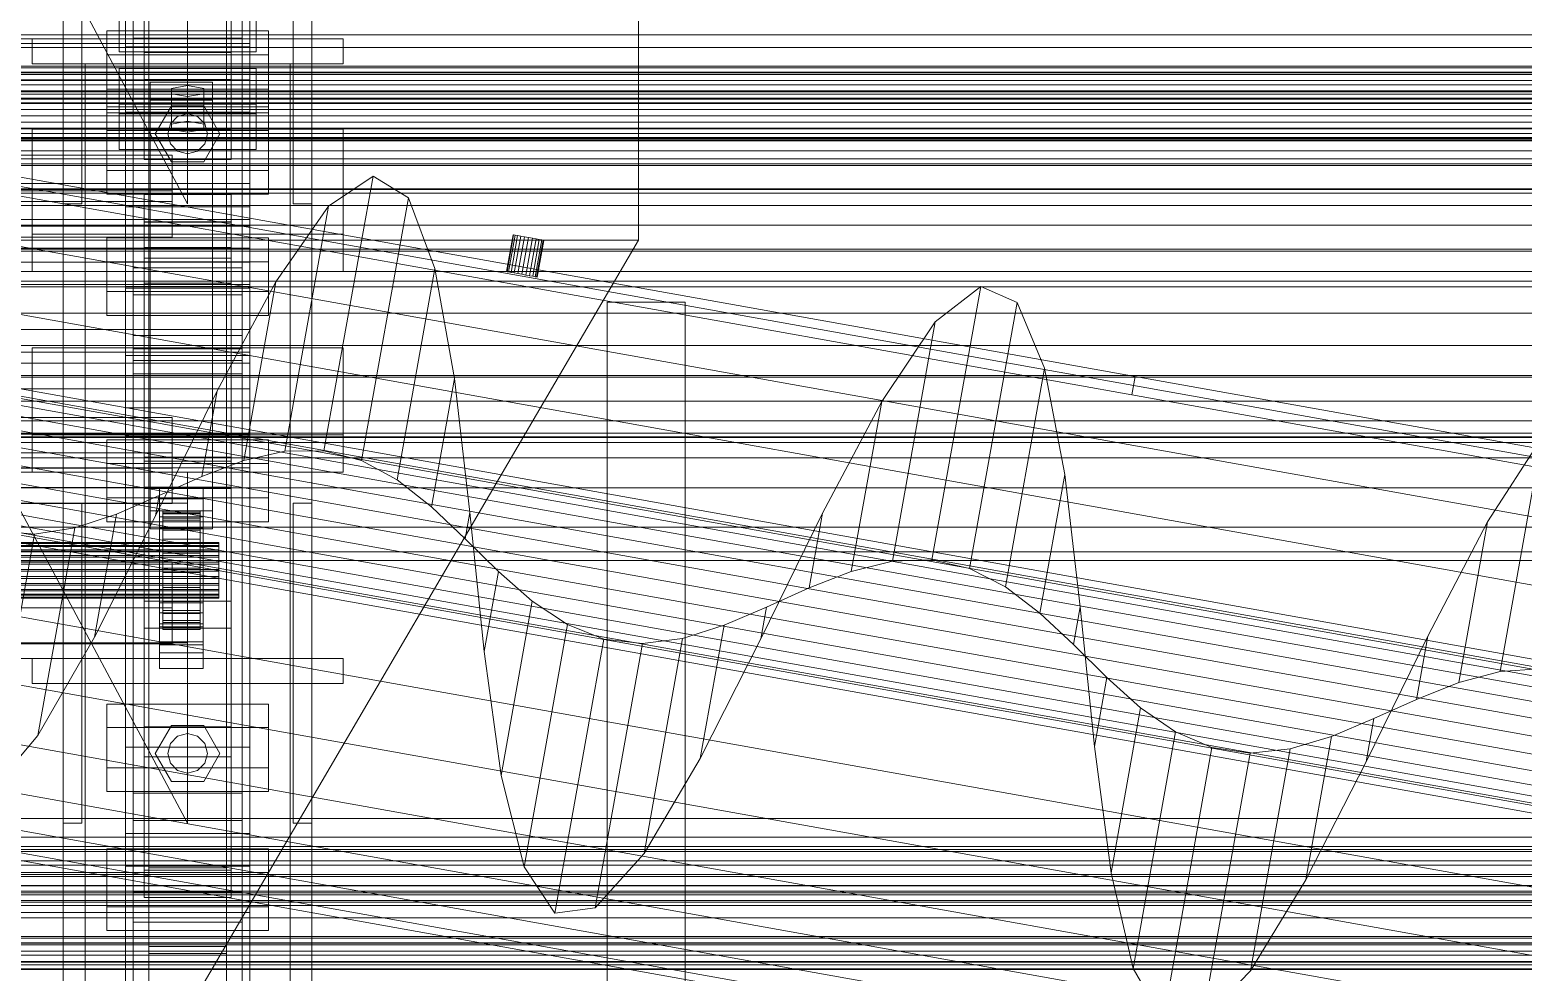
# Model space of a CAD drawing. Header units: millimetres. Extents: x -2500 to 58855, y -53268 to 6837.
# Drawn here: x 379.3 to 859.6, y -33445.5 to -33142.4 of the extents above; entities that cross this region are included whole.
import ezdxf

# ---------------------------------------------------------------- set-up
doc = ezdxf.new("R2010")
doc.units = ezdxf.units.MM
for name, color, linetype, lineweight in [('frontal_C01', 7, 'Continuous', 0), ('frontal_C02', 7, 'Continuous', 0), ('frontal_C03', 7, 'Continuous', 0), ('frontal_dos-mix', 7, 'Continuous', 0), ('frontal_mezcladora', 7, 'Continuous', 0), ('frontal_secador', 7, 'Continuous', 0)]:
    doc.layers.add(name, color=color, linetype=linetype, lineweight=lineweight)

msp = doc.modelspace()

# ---------------------------------------------------------------- linework, layer by layer
at = {"layer": 'frontal_C01'}
for p, q in [((417.5, -33411.882), (417.5, -32752.939)), ((442.5, -32752.939), (442.5, -33411.882)), ((417.5, -33437.251), (417.5, -32778.308)), ((442.5, -33437.251), (442.5, -32778.308)), ((410, -33168.78), (410, -32784.57)), ((450, -33168.78), (450, -32784.57)), ((410, -33400.882), (410, -33016.673)), ((450, -33016.673), (450, -33400.882)), ((410, -33448.25), (410, -33064.041)), ((450, -33448.25), (450, -33064.041)), ((416, -33174.468), (416, -33088.726)), ((444, -33088.726), (444, -33174.468)), ((416, -33098.332), (416, -33184.074)), ((444, -33184.074), (444, -33098.332)), ((410, -33130.885), (410, -33168.78)), ((410, -33515.094), (410, -33130.885)), ((450, -33168.78), (450, -33130.885)), ((450, -33130.885), (450, -33515.094)), ((412.5, -33154.635), (412.5, -33145.03)), ((412.5, -33145.03), (447.5, -33145.03)), ((412.5, -33419.764), (412.5, -33145.03)), ((447.5, -33145.03), (447.5, -33154.635)), ((447.5, -33145.03), (447.5, -33419.764)), ((447.5, -33154.635), (412.5, -33154.635)), ((412.5, -33429.369), (412.5, -33154.635)), ((447.5, -33429.369), (447.5, -33154.635)), ((404, -33187.622), (404, -33167.131)), ((404, -33167.131), (456, -33167.131)), ((404, -33174.71), (404, -33167.131)), ((456, -33167.131), (456, -33187.622)), ((456, -33167.131), (456, -33174.71)), ((410, -33168.78), (450, -33168.78)), ((410, -33552.989), (410, -33168.78)), ((450, -33552.989), (450, -33168.78)), ((380, -33208.062), (380, -33174.265)), ((380, -33174.265), (480, -33174.265)), ((380, -33220.062), (380, -33174.265)), ((456, -33174.71), (404, -33174.71)), ((404, -33174.71), (404, -33195.201)), ((444, -33174.468), (416, -33174.468)), ((416, -33174.468), (416, -33184.074)), ((444, -33184.074), (444, -33174.468)), ((456, -33195.201), (456, -33174.71)), ((480, -33174.265), (480, -33208.062)), ((480, -33174.265), (480, -33220.062)), ((416, -33184.074), (444, -33184.074)), ((456, -33187.622), (404, -33187.622)), ((404, -33187.622), (404, -33195.201)), ((456, -33195.201), (456, -33187.622)), ((404, -33195.201), (456, -33195.201)), ((480, -33208.062), (380, -33208.062)), ((380, -33208.062), (380, -33220.062)), ((480, -33220.062), (480, -33208.062)), ((980, -33220.062), (-980, -33220.062)), ((380, -33220.062), (480, -33220.062)), ((980, -33225.062), (-980, -33225.062)), ((-425, -33267.058), (425, -33267.058)), ((425, -33267.058), (425, -33283.323)), ((425, -33267.058), (425, -33278.426)), ((980, -33275.062), (-980, -33275.062)), ((425, -33278.426), (-425, -33278.426)), ((425, -33294.691), (425, -33278.426)), ((980, -33280.062), (-980, -33280.062)), ((425, -33283.323), (-425, -33283.323)), ((416, -33289.466), (416, -33279.861)), ((416, -33279.861), (444, -33279.861)), ((416, -33366.573), (416, -33279.861)), ((425, -33294.691), (425, -33283.323)), ((444, -33279.861), (444, -33289.466)), ((444, -33279.861), (444, -33366.573)), ((444, -33289.466), (416, -33289.466)), ((416, -33289.466), (416, -33376.178)), ((444, -33376.178), (444, -33289.466)), ((-425, -33294.691), (425, -33294.691)), ((404, -33379.726), (404, -33359.235)), ((404, -33359.235), (456, -33359.235)), ((404, -33366.814), (404, -33359.235)), ((456, -33359.235), (456, -33379.726)), ((456, -33359.235), (456, -33366.814)), ((456, -33366.814), (404, -33366.814)), ((404, -33366.814), (404, -33387.305)), ((444, -33366.573), (416, -33366.573)), ((416, -33366.573), (416, -33376.178)), ((444, -33376.178), (444, -33366.573)), ((456, -33387.305), (456, -33366.814)), ((416, -33376.178), (444, -33376.178)), ((456, -33379.726), (404, -33379.726)), ((404, -33379.726), (404, -33387.305)), ((456, -33387.305), (456, -33379.726)), ((404, -33387.305), (456, -33387.305)), ((450, -33400.882), (410, -33400.882)), ((410, -33400.882), (410, -33448.25)), ((410, -33785.092), (410, -33400.882)), ((450, -33448.25), (450, -33400.882)), ((450, -33400.882), (450, -33785.092)), ((442.5, -33409.625), (417.5, -33409.625)), ((417.5, -33409.625), (417.5, -33439.507)), ((417.5, -33519.101), (417.5, -33409.625)), ((417.5, -33437.251), (417.5, -33411.882)), ((417.5, -33411.882), (442.5, -33411.882)), ((442.5, -33439.507), (442.5, -33409.625)), ((442.5, -33409.625), (442.5, -33519.101)), ((442.5, -33411.882), (442.5, -33437.251)), ((-450, -33413.426), (450, -33413.426)), ((450, -33413.426), (450, -33426.233)), ((450, -33413.426), (450, -33446.584)), ((447.5, -33419.764), (412.5, -33419.764)), ((412.5, -33419.764), (412.5, -33429.369)), ((447.5, -33429.369), (447.5, -33419.764)), ((450, -33426.233), (-450, -33426.233)), ((450, -33459.391), (450, -33426.233)), ((412.5, -33429.369), (447.5, -33429.369)), ((442.5, -33437.251), (417.5, -33437.251)), ((417.5, -33439.507), (442.5, -33439.507)), ((417.5, -33548.983), (417.5, -33439.507)), ((442.5, -33548.983), (442.5, -33439.507))]:
    msp.add_line(p, q, dxfattribs=at)
at = {"layer": 'frontal_C02'}
for p, q in [((410, -33147.778), (410, -32991.416)), ((450, -33147.778), (450, -32991.416)), ((410, -33373.127), (410, -33022.409)), ((450, -33022.409), (450, -33373.127)), ((417.5, -33560.475), (417.5, -33028.053)), ((442.5, -33028.053), (442.5, -33560.475)), ((412.5, -33218.856), (412.5, -33037.152)), ((447.5, -33037.152), (447.5, -33218.856)), ((412.5, -33227.624), (412.5, -33045.92)), ((447.5, -33227.624), (447.5, -33045.92)), ((417.5, -33587.441), (417.5, -33055.019)), ((442.5, -33587.441), (442.5, -33055.019)), ((410, -33411.381), (410, -33060.662)), ((450, -33411.381), (450, -33060.662)), ((416, -33149.598), (416, -33064.512)), ((444, -33064.512), (444, -33149.598)), ((416, -33073.28), (416, -33158.366)), ((444, -33158.366), (444, -33073.28)), ((410, -33099.961), (410, -33147.778)), ((410, -33199.331), (410, -33099.961)), ((450, -33147.778), (450, -33099.961)), ((450, -33099.961), (450, -33199.331)), ((450, -33113.242), (450, -33146.714)), ((408, -33120.715), (408, -33149.406)), ((452, -33149.406), (452, -33120.715)), ((408, -33128.947), (408, -33149.406)), ((450, -33158.405), (450, -33124.933)), ((452, -33149.406), (452, -33128.947)), ((404, -33161.422), (404, -33142.717)), ((404, -33142.717), (456, -33142.717)), ((404, -33150.367), (404, -33142.717)), ((456, -33142.717), (456, -33161.422)), ((456, -33142.717), (456, -33150.367)), ((450, -33146.714), (-450, -33146.714)), ((410, -33147.778), (450, -33147.778)), ((410, -33247.148), (410, -33147.778)), ((450, -33158.405), (450, -33146.714)), ((450, -33247.148), (450, -33147.778)), ((456, -33150.367), (404, -33150.367)), ((404, -33150.367), (404, -33169.072)), ((408, -33149.406), (452, -33149.406)), ((444, -33149.598), (416, -33149.598)), ((416, -33149.598), (416, -33158.366)), ((444, -33158.366), (444, -33149.598)), ((456, -33169.072), (456, -33150.367)), ((-450, -33158.405), (450, -33158.405)), ((408, -33169.359), (408, -33154.746)), ((408, -33154.746), (452, -33154.746)), ((408, -33166.222), (408, -33154.746)), ((416, -33158.366), (444, -33158.366)), ((452, -33154.746), (452, -33169.359)), ((452, -33154.746), (452, -33166.222)), ((456, -33161.422), (404, -33161.422)), ((404, -33161.422), (404, -33169.072)), ((418, -33164.975), (418, -33159.13)), ((418, -33159.13), (438, -33159.13)), ((418, -33297.034), (418, -33159.13)), ((430, -33160.299), (424.804, -33161.176)), ((424.804, -33161.176), (424.804, -33162.929)), ((424.804, -33172.652), (424.804, -33161.176)), ((424.804, -33162.929), (430, -33163.806)), ((424.804, -33174.405), (424.804, -33162.929)), ((435.196, -33161.176), (430, -33160.299)), ((430, -33171.775), (430, -33160.299)), ((430, -33163.806), (435.196, -33162.929)), ((435.196, -33162.929), (435.196, -33161.176)), ((435.196, -33172.652), (435.196, -33161.176)), ((435.196, -33174.405), (435.196, -33162.929)), ((438, -33159.13), (438, -33164.975)), ((438, -33159.13), (438, -33297.034)), ((456, -33169.072), (456, -33161.422)), ((452, -33166.222), (408, -33166.222)), ((408, -33166.222), (408, -33180.835)), ((438, -33164.975), (418, -33164.975)), ((418, -33164.975), (418, -33302.879)), ((430, -33163.806), (430, -33175.282)), ((438, -33302.879), (438, -33164.975)), ((452, -33180.835), (452, -33166.222)), ((404, -33169.072), (456, -33169.072)), ((452, -33169.359), (408, -33169.359)), ((408, -33169.359), (408, -33180.835)), ((424.804, -33172.652), (430, -33171.775)), ((424.804, -33174.405), (424.804, -33172.652)), ((430, -33171.775), (435.196, -33172.652)), ((435.196, -33172.652), (435.196, -33174.405)), ((452, -33180.835), (452, -33169.359)), ((430, -33175.282), (424.804, -33174.405)), ((435.196, -33174.405), (430, -33175.282)), ((408, -33180.835), (452, -33180.835)), ((-425, -33182.694), (425, -33182.694)), ((425, -33182.694), (425, -33197.541)), ((425, -33182.694), (425, -33194.17)), ((425, -33194.17), (-425, -33194.17)), ((416, -33204.065), (416, -33195.297)), ((416, -33195.297), (444, -33195.297)), ((416, -33281.117), (416, -33195.297)), ((425, -33209.017), (425, -33194.17)), ((444, -33195.297), (444, -33204.065)), ((444, -33195.297), (444, -33281.117)), ((425, -33197.541), (-425, -33197.541)), ((450, -33199.331), (410, -33199.331)), ((410, -33199.331), (410, -33247.148)), ((410, -33550.05), (410, -33199.331)), ((425, -33209.017), (425, -33197.541)), ((450, -33247.148), (450, -33199.331)), ((450, -33199.331), (450, -33550.05)), ((444, -33204.065), (416, -33204.065)), ((416, -33204.065), (416, -33289.885)), ((444, -33289.885), (444, -33204.065)), ((-425, -33209.017), (425, -33209.017)), ((-450, -33212.613), (450, -33212.613)), ((450, -33212.613), (450, -33224.303)), ((450, -33212.613), (450, -33246.084)), ((447.5, -33218.856), (412.5, -33218.856)), ((412.5, -33218.856), (412.5, -33227.624)), ((447.5, -33227.624), (447.5, -33218.856)), ((450, -33224.303), (-450, -33224.303)), ((450, -33257.775), (450, -33224.303)), ((412.5, -33227.624), (447.5, -33227.624)), ((450, -33246.084), (-450, -33246.084)), ((410, -33247.148), (450, -33247.148)), ((410, -33597.867), (410, -33247.148)), ((450, -33257.775), (450, -33246.084)), ((450, -33597.867), (450, -33247.148)), ((-450, -33257.775), (450, -33257.775)), ((404, -33292.941), (404, -33274.236)), ((404, -33274.236), (456, -33274.236)), ((404, -33281.887), (404, -33274.236)), ((456, -33274.236), (456, -33292.941)), ((456, -33274.236), (456, -33281.887)), ((456, -33281.887), (404, -33281.887)), ((404, -33281.887), (404, -33300.592)), ((444, -33281.117), (416, -33281.117)), ((416, -33281.117), (416, -33289.885)), ((444, -33289.885), (444, -33281.117)), ((456, -33300.592), (456, -33281.887)), ((456, -33292.941), (404, -33292.941)), ((404, -33292.941), (404, -33300.592)), ((416, -33289.885), (444, -33289.885)), ((421, -33293.209), (421, -33289.701)), ((421, -33289.701), (435, -33289.701)), ((421, -33329.868), (421, -33289.701)), ((435, -33289.701), (435, -33293.209)), ((435, -33289.701), (435, -33329.868)), ((456, -33300.592), (456, -33292.941)), ((438, -33297.034), (418, -33297.034)), ((418, -33297.034), (418, -33302.879)), ((435, -33293.209), (421, -33293.209)), ((421, -33293.209), (421, -33333.375)), ((422, -33307.22), (422, -33297.226)), ((422, -33297.226), (422, -33297.702)), ((422, -33297.226), (434, -33297.226)), ((422, -33298.044), (422, -33297.226)), ((422, -33307.445), (422, -33297.702)), ((422, -33297.702), (422, -33299.439)), ((422, -33297.702), (434, -33297.702)), ((434, -33297.702), (434, -33297.226)), ((434, -33297.226), (434, -33307.22)), ((434, -33297.226), (434, -33298.044)), ((434, -33299.439), (434, -33297.702)), ((434, -33297.702), (434, -33307.445)), ((435, -33333.375), (435, -33293.209)), ((438, -33302.879), (438, -33297.034)), ((404, -33300.592), (456, -33300.592)), ((421, -33302.561), (421, -33299.054)), ((421, -33299.054), (435, -33299.054)), ((421, -33339.22), (421, -33299.054)), ((435, -33302.561), (421, -33302.561)), ((421, -33302.561), (421, -33342.727)), ((422, -33307.607), (422, -33298.044)), ((422, -33298.044), (434, -33298.044)), ((422, -33300.1), (422, -33298.044)), ((422, -33308.268), (422, -33299.439)), ((422, -33299.439), (422, -33302.32)), ((422, -33299.439), (434, -33299.439)), ((422, -33308.581), (422, -33300.1)), ((422, -33300.1), (434, -33300.1)), ((422, -33303.255), (422, -33300.1)), ((422, -33309.633), (422, -33302.32)), ((422, -33302.32), (422, -33306.148)), ((422, -33302.32), (434, -33302.32)), ((434, -33298.044), (434, -33307.607)), ((434, -33298.044), (434, -33300.1)), ((434, -33302.32), (434, -33299.439)), ((434, -33299.439), (434, -33308.268)), ((434, -33300.1), (434, -33308.581)), ((434, -33300.1), (434, -33303.255)), ((434, -33306.148), (434, -33302.32)), ((434, -33302.32), (434, -33309.633)), ((435, -33299.054), (435, -33302.561)), ((435, -33299.054), (435, -33339.22)), ((435, -33342.727), (435, -33302.561)), ((-440, -33307.22), (440, -33307.22)), ((418, -33302.879), (438, -33302.879)), ((422, -33310.076), (422, -33303.255)), ((422, -33303.255), (434, -33303.255)), ((422, -33307.293), (422, -33303.255)), ((422, -33311.446), (422, -33306.148)), ((422, -33306.148), (422, -33310.661)), ((422, -33306.148), (434, -33306.148)), ((422, -33307.445), (422, -33307.22)), ((434, -33307.22), (422, -33307.22)), ((422, -33307.22), (422, -33307.607)), ((422, -33311.988), (422, -33307.293)), ((422, -33307.293), (434, -33307.293)), ((422, -33311.938), (422, -33307.293)), ((434, -33303.255), (434, -33310.076)), ((434, -33303.255), (434, -33307.293)), ((434, -33310.661), (434, -33306.148)), ((434, -33306.148), (434, -33311.446)), ((434, -33307.22), (434, -33307.445)), ((434, -33307.607), (434, -33307.22)), ((434, -33307.293), (434, -33311.988)), ((434, -33307.293), (434, -33311.938)), ((440, -33307.445), (440, -33307.22)), ((440, -33307.22), (440, -33307.607)), ((-440, -33307.445), (440, -33307.445)), ((-440, -33307.607), (440, -33307.607)), ((-440, -33308.268), (440, -33308.268)), ((-440, -33308.581), (440, -33308.581)), ((-440, -33309.633), (440, -33309.633)), ((-440, -33310.076), (440, -33310.076)), ((-440, -33311.446), (440, -33311.446)), ((-440, -33311.988), (440, -33311.988)), ((422, -33308.268), (422, -33307.445)), ((434, -33307.445), (422, -33307.445)), ((434, -33307.607), (422, -33307.607)), ((422, -33307.607), (422, -33308.581)), ((422, -33309.633), (422, -33308.268)), ((434, -33308.268), (422, -33308.268)), ((434, -33308.581), (422, -33308.581)), ((422, -33308.581), (422, -33310.076)), ((422, -33311.446), (422, -33309.633)), ((434, -33309.633), (422, -33309.633)), ((434, -33310.076), (422, -33310.076)), ((422, -33310.076), (422, -33311.988)), ((422, -33310.661), (422, -33313.584)), ((434, -33310.661), (422, -33310.661)), ((422, -33310.661), (422, -33315.553)), ((422, -33313.584), (422, -33311.446)), ((434, -33311.446), (422, -33311.446)), ((422, -33314.189), (422, -33311.938)), ((422, -33311.938), (434, -33311.938)), ((422, -33316.875), (422, -33311.938)), ((434, -33311.988), (422, -33311.988)), ((422, -33311.988), (422, -33314.189)), ((434, -33307.445), (434, -33308.268)), ((434, -33308.581), (434, -33307.607)), ((434, -33308.268), (434, -33309.633)), ((434, -33310.076), (434, -33308.581)), ((434, -33309.633), (434, -33311.446)), ((434, -33311.988), (434, -33310.076)), ((434, -33313.584), (434, -33310.661)), ((434, -33315.553), (434, -33310.661)), ((434, -33311.446), (434, -33313.584)), ((434, -33311.938), (434, -33314.189)), ((434, -33311.938), (434, -33316.875)), ((434, -33314.189), (434, -33311.988)), ((440, -33308.268), (440, -33307.445)), ((440, -33307.607), (440, -33308.581)), ((440, -33309.633), (440, -33308.268)), ((440, -33308.581), (440, -33310.076)), ((440, -33311.446), (440, -33309.633)), ((440, -33310.076), (440, -33311.988)), ((440, -33313.584), (440, -33311.446)), ((440, -33311.988), (440, -33314.189)), ((440, -33313.584), (-440, -33313.584)), ((-440, -33314.189), (440, -33314.189)), ((-440, -33315.901), (440, -33315.901)), ((-440, -33316.527), (440, -33316.527)), ((-425, -33313.479), (425, -33313.479)), ((422, -33313.584), (434, -33313.584)), ((422, -33315.901), (422, -33313.584)), ((434, -33314.189), (422, -33314.189)), ((422, -33314.189), (422, -33316.527)), ((422, -33315.901), (422, -33315.553)), ((422, -33315.553), (422, -33320.491)), ((422, -33315.553), (434, -33315.553)), ((422, -33318.24), (422, -33315.901)), ((434, -33315.901), (422, -33315.901)), ((422, -33316.527), (422, -33316.875)), ((434, -33316.527), (422, -33316.527)), ((422, -33316.527), (422, -33318.845)), ((422, -33316.875), (434, -33316.875)), ((422, -33321.767), (422, -33316.875)), ((425, -33313.479), (425, -33328.326)), ((425, -33313.479), (425, -33324.955)), ((434, -33313.584), (434, -33315.901)), ((434, -33316.527), (434, -33314.189)), ((434, -33320.491), (434, -33315.553)), ((434, -33315.553), (434, -33315.901)), ((434, -33315.901), (434, -33318.24)), ((434, -33316.875), (434, -33316.527)), ((434, -33318.845), (434, -33316.527)), ((434, -33316.875), (434, -33321.767)), ((440, -33315.901), (440, -33313.584)), ((440, -33314.189), (440, -33316.527)), ((440, -33318.24), (440, -33315.901)), ((440, -33316.527), (440, -33318.845)), ((-440, -33318.24), (440, -33318.24)), ((-440, -33318.845), (440, -33318.845)), ((-440, -33320.441), (440, -33320.441)), ((-440, -33320.983), (440, -33320.983)), ((422, -33320.441), (422, -33318.24)), ((422, -33318.24), (422, -33320.491)), ((434, -33318.24), (422, -33318.24)), ((422, -33318.845), (422, -33321.767)), ((434, -33318.845), (422, -33318.845)), ((422, -33318.845), (422, -33320.983)), ((422, -33322.353), (422, -33320.441)), ((422, -33320.441), (422, -33325.136)), ((434, -33320.441), (422, -33320.441)), ((422, -33320.491), (422, -33325.136)), ((422, -33320.491), (434, -33320.491)), ((422, -33320.983), (422, -33326.281)), ((434, -33320.983), (422, -33320.983)), ((422, -33320.983), (422, -33322.796)), ((422, -33321.767), (434, -33321.767)), ((422, -33326.281), (422, -33321.767)), ((434, -33320.491), (434, -33318.24)), ((434, -33318.24), (434, -33320.441)), ((434, -33321.767), (434, -33318.845)), ((434, -33320.983), (434, -33318.845)), ((434, -33325.136), (434, -33320.441)), ((434, -33320.441), (434, -33322.353)), ((434, -33325.136), (434, -33320.491)), ((434, -33326.281), (434, -33320.983)), ((434, -33322.796), (434, -33320.983)), ((434, -33321.767), (434, -33326.281)), ((440, -33320.441), (440, -33318.24)), ((440, -33318.845), (440, -33320.983)), ((440, -33322.353), (440, -33320.441)), ((440, -33320.983), (440, -33322.796)), ((-440, -33322.353), (440, -33322.353)), ((-440, -33322.796), (440, -33322.796)), ((-440, -33323.847), (440, -33323.847)), ((-440, -33324.16), (440, -33324.16)), ((-440, -33324.821), (440, -33324.821)), ((-440, -33324.984), (440, -33324.984)), ((-440, -33325.209), (440, -33325.209)), ((425, -33324.955), (-425, -33324.955)), ((416, -33334.85), (416, -33326.082)), ((416, -33326.082), (444, -33326.082)), ((416, -33412.637), (416, -33326.082)), ((422, -33323.847), (422, -33322.353)), ((422, -33322.353), (422, -33329.174)), ((434, -33322.353), (422, -33322.353)), ((422, -33322.796), (422, -33330.109)), ((434, -33322.796), (422, -33322.796)), ((422, -33322.796), (422, -33324.16)), ((422, -33324.821), (422, -33323.847)), ((422, -33323.847), (422, -33332.328)), ((434, -33323.847), (422, -33323.847)), ((422, -33324.16), (422, -33332.989)), ((434, -33324.16), (422, -33324.16)), ((422, -33324.16), (422, -33324.984)), ((422, -33325.209), (422, -33324.821)), ((422, -33324.821), (422, -33334.385)), ((434, -33324.821), (422, -33324.821)), ((422, -33324.984), (422, -33334.727)), ((434, -33324.984), (422, -33324.984)), ((422, -33324.984), (422, -33325.209)), ((422, -33325.136), (422, -33329.174)), ((422, -33325.136), (434, -33325.136)), ((422, -33325.209), (422, -33335.203)), ((434, -33325.209), (422, -33325.209)), ((422, -33326.281), (434, -33326.281)), ((422, -33330.109), (422, -33326.281)), ((425, -33339.802), (425, -33324.955)), ((434, -33329.174), (434, -33322.353)), ((434, -33322.353), (434, -33323.847)), ((434, -33330.109), (434, -33322.796)), ((434, -33324.16), (434, -33322.796)), ((434, -33332.328), (434, -33323.847)), ((434, -33323.847), (434, -33324.821)), ((434, -33332.989), (434, -33324.16)), ((434, -33324.984), (434, -33324.16)), ((434, -33334.385), (434, -33324.821)), ((434, -33324.821), (434, -33325.209)), ((434, -33334.727), (434, -33324.984)), ((434, -33325.209), (434, -33324.984)), ((434, -33329.174), (434, -33325.136)), ((434, -33335.203), (434, -33325.209)), ((434, -33326.281), (434, -33330.109)), ((440, -33323.847), (440, -33322.353)), ((440, -33322.796), (440, -33324.16)), ((440, -33324.821), (440, -33323.847)), ((440, -33324.16), (440, -33324.984)), ((440, -33325.209), (440, -33324.821)), ((440, -33324.984), (440, -33325.209)), ((444, -33326.082), (444, -33334.85)), ((444, -33326.082), (444, -33412.637)), ((425, -33328.326), (-425, -33328.326)), ((421, -33340.151), (421, -33326.706)), ((421, -33326.706), (435, -33326.706)), ((421, -33334.357), (421, -33326.706)), ((435, -33329.868), (421, -33329.868)), ((421, -33329.868), (421, -33333.375)), ((422, -33329.174), (422, -33332.328)), ((422, -33329.174), (434, -33329.174)), ((422, -33330.109), (434, -33330.109)), ((422, -33332.989), (422, -33330.109)), ((425, -33339.802), (425, -33328.326)), ((434, -33332.328), (434, -33329.174)), ((434, -33330.109), (434, -33332.989)), ((435, -33326.706), (435, -33340.151)), ((435, -33326.706), (435, -33334.357)), ((435, -33333.375), (435, -33329.868)), ((444, -33334.85), (416, -33334.85)), ((416, -33334.85), (416, -33421.405)), ((421, -33333.375), (435, -33333.375)), ((435, -33334.357), (421, -33334.357)), ((421, -33334.357), (421, -33347.801)), ((422, -33332.328), (422, -33334.385)), ((422, -33332.328), (434, -33332.328)), ((422, -33332.989), (434, -33332.989)), ((422, -33334.727), (422, -33332.989)), ((422, -33334.385), (422, -33335.203)), ((422, -33334.385), (434, -33334.385)), ((422, -33334.727), (434, -33334.727)), ((422, -33335.203), (422, -33334.727)), ((422, -33335.203), (434, -33335.203)), ((434, -33334.385), (434, -33332.328)), ((434, -33332.989), (434, -33334.727)), ((434, -33335.203), (434, -33334.385)), ((434, -33334.727), (434, -33335.203)), ((435, -33347.801), (435, -33334.357)), ((444, -33421.405), (444, -33334.85)), ((-425, -33339.802), (425, -33339.802)), ((435, -33339.22), (421, -33339.22)), ((421, -33339.22), (421, -33342.727)), ((435, -33340.151), (421, -33340.151)), ((421, -33340.151), (421, -33347.801)), ((435, -33342.727), (435, -33339.22)), ((435, -33347.801), (435, -33340.151)), ((421, -33342.727), (435, -33342.727)), ((421, -33347.801), (435, -33347.801)), ((450, -33373.127), (410, -33373.127)), ((410, -33373.127), (410, -33411.381)), ((410, -33723.846), (410, -33373.127)), ((450, -33411.381), (450, -33373.127)), ((450, -33373.127), (450, -33723.846)), ((412.5, -33396.638), (412.5, -33387.87)), ((412.5, -33387.87), (447.5, -33387.87)), ((412.5, -33569.574), (412.5, -33387.87)), ((447.5, -33387.87), (447.5, -33396.638)), ((447.5, -33387.87), (447.5, -33569.574)), ((447.5, -33396.638), (412.5, -33396.638)), ((412.5, -33578.342), (412.5, -33396.638)), ((447.5, -33578.342), (447.5, -33396.638)), ((404, -33424.461), (404, -33405.756)), ((404, -33405.756), (456, -33405.756)), ((404, -33413.406), (404, -33405.756)), ((456, -33405.756), (456, -33424.461)), ((456, -33405.756), (456, -33413.406)), ((410, -33411.381), (450, -33411.381)), ((410, -33762.099), (410, -33411.381)), ((444, -33412.637), (416, -33412.637)), ((416, -33412.637), (416, -33421.405)), ((444, -33421.405), (444, -33412.637)), ((450, -33762.099), (450, -33411.381)), ((456, -33413.406), (404, -33413.406)), ((404, -33413.406), (404, -33432.111)), ((456, -33432.111), (456, -33413.406)), ((416, -33421.405), (444, -33421.405)), ((456, -33424.461), (404, -33424.461)), ((404, -33424.461), (404, -33432.111)), ((456, -33432.111), (456, -33424.461)), ((404, -33432.111), (456, -33432.111))]:
    msp.add_line(p, q, dxfattribs=at)
at = {"layer": 'frontal_C03'}
for p, q in [((410, -33224.874), (410, -32901.703)), ((410, -33225.421), (410, -32902.251)), ((450, -32901.703), (450, -33224.874)), ((450, -32902.251), (450, -33225.421)), ((417.5, -33559.323), (417.5, -32908.714)), ((442.5, -32908.714), (442.5, -33559.323)), ((412.5, -33244.91), (412.5, -32917.472)), ((447.5, -32917.472), (447.5, -33244.91)), ((412.5, -33252.99), (412.5, -32925.551)), ((447.5, -33252.99), (447.5, -32925.551)), ((417.5, -33584.918), (417.5, -32934.309)), ((442.5, -33584.918), (442.5, -32934.309)), ((410, -33263.944), (410, -32940.773)), ((450, -33263.944), (450, -32940.773)), ((410, -33273.026), (410, -32949.856)), ((450, -33273.026), (450, -32949.856)), ((430, -33198.291), (375, -33095.291)), ((390, -33198.291), (390, -33095.291)), ((396, -33198.291), (396, -33095.291)), ((430, -33095.291), (430, -33198.291)), ((464, -33198.291), (464, -33095.291)), ((470, -33198.291), (470, -33095.291)), ((430, -33140.291), (430, -33145.291)), ((430, -33145.291), (-430, -33145.291)), ((380, -33145.291), (480, -33145.291)), ((380, -33153.291), (380, -33145.291)), ((480, -33153.291), (480, -33145.291)), ((380, -33153.291), (480, -33153.291)), ((390, -33153.291), (397, -33153.291)), ((390, -35975), (390, -33153.291)), ((397, -35975), (397, -33153.291)), ((397, -33153.291), (463, -33153.291)), ((463, -33153.291), (470, -33153.291)), ((463, -35975), (463, -33153.291)), ((470, -35975), (470, -33153.291)), ((419.6, -33175.791), (424.8, -33166.785)), ((424.8, -33166.785), (435.2, -33166.785)), ((435.2, -33166.785), (440.4, -33175.791)), ((423.6, -33175.791), (424.457, -33172.591)), ((424.457, -33172.591), (426.8, -33170.249)), ((426.8, -33170.249), (430, -33169.391)), ((430, -33169.391), (433.2, -33170.249)), ((433.2, -33170.249), (435.543, -33172.591)), ((435.543, -33172.591), (436.4, -33175.791)), ((424.8, -33184.798), (419.6, -33175.791)), ((424.457, -33178.991), (423.6, -33175.791)), ((440.4, -33175.791), (435.2, -33184.798)), ((436.4, -33175.791), (435.543, -33178.991)), ((426.8, -33181.334), (424.457, -33178.991)), ((430, -33182.191), (426.8, -33181.334)), ((433.2, -33181.334), (430, -33182.191)), ((435.543, -33178.991), (433.2, -33181.334)), ((435.2, -33184.798), (424.8, -33184.798)), ((-450, -33191.812), (450, -33191.812)), ((450, -33191.812), (450, -33205.492)), ((450, -33191.812), (450, -33203.368)), ((396, -33198.291), (390, -33198.291)), ((470, -33198.291), (464, -33198.291)), ((450, -33203.368), (-450, -33203.368)), ((450, -33205.492), (-450, -33205.492)), ((416, -33212.322), (416, -33204.243)), ((416, -33204.243), (444, -33204.243)), ((416, -33215.8), (416, -33204.243)), ((444, -33204.243), (444, -33212.322)), ((444, -33204.243), (444, -33215.8)), ((450, -33217.049), (450, -33203.368)), ((450, -33217.049), (450, -33205.492)), ((404, -33226.531), (404, -33209.295)), ((404, -33209.295), (456, -33209.295)), ((404, -33217), (404, -33209.295)), ((456, -33209.295), (456, -33226.531)), ((456, -33209.295), (456, -33217)), ((444, -33212.322), (416, -33212.322)), ((416, -33212.322), (416, -33223.879)), ((444, -33215.8), (416, -33215.8)), ((416, -33215.8), (416, -33223.879)), ((444, -33223.879), (444, -33212.322)), ((444, -33223.879), (444, -33215.8)), ((-450, -33217.049), (450, -33217.049)), ((456, -33217), (404, -33217)), ((404, -33217), (404, -33234.235)), ((456, -33234.235), (456, -33217)), ((450, -33224.874), (410, -33224.874)), ((410, -33224.874), (410, -33273.026)), ((410, -33548.044), (410, -33224.874)), ((450, -33225.421), (410, -33225.421)), ((410, -33225.421), (410, -33263.944)), ((410, -33548.592), (410, -33225.421)), ((416, -33223.879), (444, -33223.879)), ((450, -33273.026), (450, -33224.874)), ((450, -33224.874), (450, -33548.044)), ((450, -33263.944), (450, -33225.421)), ((450, -33225.421), (450, -33548.592)), ((456, -33226.531), (404, -33226.531)), ((404, -33226.531), (404, -33234.235)), ((456, -33234.235), (456, -33226.531)), ((404, -33234.235), (456, -33234.235)), ((-450, -33238.749), (450, -33238.749)), ((450, -33238.749), (450, -33249.521)), ((450, -33238.749), (450, -33272.456)), ((380, -33272.58), (380, -33244.616)), ((380, -33244.616), (480, -33244.616)), ((380, -33284.58), (380, -33244.616)), ((412.5, -33248.722), (412.5, -33240.643)), ((412.5, -33240.643), (447.5, -33240.643)), ((412.5, -33568.081), (412.5, -33240.643)), ((447.5, -33244.91), (412.5, -33244.91)), ((412.5, -33244.91), (412.5, -33252.99)), ((447.5, -33240.643), (447.5, -33248.722)), ((447.5, -33240.643), (447.5, -33568.081)), ((447.5, -33252.99), (447.5, -33244.91)), ((480, -33244.616), (480, -33272.58)), ((480, -33244.616), (480, -33284.58)), ((450, -33249.521), (-450, -33249.521)), ((447.5, -33248.722), (412.5, -33248.722)), ((412.5, -33576.16), (412.5, -33248.722)), ((447.5, -33576.16), (447.5, -33248.722)), ((450, -33283.228), (450, -33249.521)), ((412.5, -33252.99), (447.5, -33252.99)), ((410, -33263.944), (450, -33263.944)), ((410, -33587.114), (410, -33263.944)), ((450, -33587.114), (450, -33263.944)), ((450, -33272.456), (-450, -33272.456)), ((480, -33272.58), (380, -33272.58)), ((380, -33272.58), (380, -33284.58)), ((410, -33273.026), (450, -33273.026)), ((410, -33596.197), (410, -33273.026)), ((450, -33283.228), (450, -33272.456)), ((450, -33596.197), (450, -33273.026)), ((480, -33284.58), (480, -33272.58)), ((-450, -33283.228), (450, -33283.228)), ((430, -33284.58), (-430, -33284.58)), ((380, -33284.58), (480, -33284.58)), ((430, -33284.58), (430, -33289.58)), ((430, -33289.58), (-430, -33289.58)), ((430, -33289.58), (430, -33339.58)), ((430, -33397.58), (375, -33294.58)), ((375, -33294.58), (430, -33294.58)), ((390, -33397.58), (390, -33294.58)), ((390, -33294.58), (396, -33294.58)), ((396, -33397.58), (396, -33294.58)), ((430, -33294.58), (430, -33397.58)), ((464, -33397.58), (464, -33294.58)), ((464, -33294.58), (470, -33294.58)), ((470, -33397.58), (470, -33294.58)), ((430, -33339.58), (-430, -33339.58)), ((430, -33339.58), (430, -33344.58)), ((430, -33344.58), (-430, -33344.58)), ((380, -33344.58), (480, -33344.58)), ((380, -33352.58), (380, -33344.58)), ((480, -33352.58), (480, -33344.58)), ((380, -33352.58), (480, -33352.58)), ((390, -33352.58), (397, -33352.58)), ((390, -35975), (390, -33352.58)), ((397, -35975), (397, -33352.58)), ((397, -33352.58), (463, -33352.58)), ((463, -33352.58), (470, -33352.58)), ((463, -35975), (463, -33352.58)), ((470, -35975), (470, -33352.58)), ((419.6, -33375.08), (424.8, -33366.073)), ((424.457, -33371.88), (426.8, -33369.537)), ((424.8, -33366.073), (435.2, -33366.073)), ((426.8, -33369.537), (430, -33368.68)), ((430, -33368.68), (433.2, -33369.537)), ((433.2, -33369.537), (435.543, -33371.88)), ((435.2, -33366.073), (440.4, -33375.08)), ((423.6, -33375.08), (424.457, -33371.88)), ((435.543, -33371.88), (436.4, -33375.08)), ((424.8, -33384.087), (419.6, -33375.08)), ((424.457, -33378.28), (423.6, -33375.08)), ((426.8, -33380.623), (424.457, -33378.28)), ((435.543, -33378.28), (433.2, -33380.623)), ((440.4, -33375.08), (435.2, -33384.087)), ((436.4, -33375.08), (435.543, -33378.28)), ((435.2, -33384.087), (424.8, -33384.087)), ((430, -33381.48), (426.8, -33380.623)), ((433.2, -33380.623), (430, -33381.48)), ((396, -33397.58), (390, -33397.58)), ((470, -33397.58), (464, -33397.58))]:
    msp.add_line(p, q, dxfattribs=at)
at = {"layer": 'frontal_dos-mix'}
for p, q in [((265.556, -33172.991), (1915.556, -33467.991)), ((734.815, -33253.842), (341.059, -33183.443)), ((1912.222, -33486.638), (262.222, -33191.638)), ((733.759, -33259.748), (340.003, -33189.349)), ((489.642, -33189.471), (473.858, -33277.753)), ((489.642, -33189.471), (475.315, -33199.057)), ((501.018, -33196.389), (489.642, -33189.471)), ((501.018, -33196.389), (485.914, -33280.868)), ((509.57, -33219.1), (501.018, -33196.389)), ((475.315, -33199.057), (458.354, -33223.379)), ((475.315, -33199.057), (461.223, -33277.88)), ((532.595, -33220.113), (534.707, -33208.301)), ((532.763, -33220.143), (534.875, -33208.331)), ((533.254, -33220.231), (535.366, -33208.418)), ((534.036, -33220.371), (536.148, -33208.558)), ((534.875, -33208.331), (534.707, -33208.301)), ((535.366, -33208.418), (534.875, -33208.331)), ((535.056, -33220.553), (537.168, -33208.741)), ((536.148, -33208.558), (535.366, -33208.418)), ((537.168, -33208.741), (536.148, -33208.558)), ((536.243, -33220.766), (538.355, -33208.953)), ((538.355, -33208.953), (537.168, -33208.741)), ((539.629, -33209.181), (537.517, -33220.993)), ((539.629, -33209.181), (538.355, -33208.953)), ((538.791, -33221.221), (540.903, -33209.408)), ((539.629, -33209.181), (540.903, -33209.408)), ((539.978, -33221.433), (542.09, -33209.621)), ((540.903, -33209.408), (542.09, -33209.621)), ((540.997, -33221.616), (543.109, -33209.803)), ((541.779, -33221.755), (543.891, -33209.943)), ((542.09, -33209.621), (543.109, -33209.803)), ((542.271, -33221.843), (544.383, -33210.031)), ((542.439, -33221.873), (544.551, -33210.061)), ((543.109, -33209.803), (543.891, -33209.943)), ((543.891, -33209.943), (544.383, -33210.031)), ((544.383, -33210.031), (544.551, -33210.061)), ((1908.419, -33507.911), (258.419, -33212.911)), ((509.57, -33219.1), (497.416, -33287.085)), ((515.85, -33254.522), (509.57, -33219.1)), ((532.763, -33220.143), (532.595, -33220.113)), ((533.254, -33220.231), (532.763, -33220.143)), ((534.036, -33220.371), (533.254, -33220.231)), ((535.056, -33220.553), (534.036, -33220.371)), ((536.243, -33220.766), (535.056, -33220.553)), ((537.517, -33220.993), (536.243, -33220.766)), ((1952.96, -33542.881), (174.989, -33225.002)), ((1953.091, -33542.143), (175.121, -33224.264)), ((458.354, -33223.379), (439.47, -33258.456)), ((458.354, -33223.379), (448.069, -33280.902)), ((538.791, -33221.221), (537.517, -33220.993)), ((538.791, -33221.221), (539.978, -33221.433)), ((539.978, -33221.433), (540.997, -33221.616)), ((540.997, -33221.616), (541.779, -33221.755)), ((541.779, -33221.755), (542.271, -33221.843)), ((542.271, -33221.843), (542.439, -33221.873)), ((685.11, -33224.922), (669.397, -33312.812)), ((685.11, -33224.922), (670.475, -33236.231)), ((696.808, -33230.044), (685.11, -33224.922)), ((1952.573, -33545.045), (174.602, -33227.165)), ((696.808, -33230.044), (681.516, -33315.574)), ((705.646, -33251.156), (696.808, -33230.044)), ((1951.156, -33552.972), (173.185, -33235.092)), ((1951.957, -33548.486), (173.987, -33230.607)), ((1904.292, -33530.994), (254.292, -33235.994)), ((670.475, -33236.231), (653.265, -33261.944)), ((670.475, -33236.231), (656.701, -33313.278)), ((1950.222, -33558.195), (172.251, -33240.315)), ((171.249, -33245.92), (1949.22, -33563.8)), ((1948.217, -33569.405), (170.247, -33251.525)), ((515.85, -33254.522), (508.471, -33295.799)), ((520.751, -33297.66), (515.85, -33254.522)), ((705.646, -33251.156), (693.073, -33321.477)), ((712.134, -33285.414), (705.646, -33251.156)), ((734.815, -33253.842), (733.759, -33259.748)), ((1128.572, -33324.24), (734.815, -33253.842)), ((1947.284, -33574.628), (169.313, -33256.749)), ((439.47, -33258.456), (419.664, -33298.688)), ((439.47, -33258.456), (434.539, -33286.036)), ((1946.482, -33579.113), (168.511, -33261.234)), ((1900, -33555), (250, -33260)), ((653.265, -33261.944), (634.229, -33297.87)), ((653.265, -33261.944), (643.499, -33316.572)), ((1127.516, -33330.147), (733.759, -33259.748)), ((1945.348, -33585.456), (167.377, -33267.577)), ((1945.48, -33584.719), (167.509, -33266.839)), ((1945.866, -33582.555), (167.896, -33264.675)), ((865.605, -33273.576), (848.155, -33300.631)), ((865.605, -33273.576), (852.172, -33348.708)), ((448.069, -33280.902), (461.223, -33277.88)), ((461.223, -33277.88), (473.858, -33277.753)), ((473.858, -33277.753), (485.914, -33280.868)), ((434.539, -33286.036), (448.069, -33280.902)), ((485.914, -33280.868), (497.416, -33287.085)), ((1895.708, -33579.006), (245.708, -33284.006)), ((420.827, -33292.183), (434.539, -33286.036)), ((497.416, -33287.085), (508.471, -33295.799)), ((712.134, -33285.414), (704.169, -33329.962)), ((717.133, -33328.001), (712.134, -33285.414)), ((407.158, -33298.091), (420.827, -33292.183)), ((419.664, -33298.688), (420.827, -33292.183)), ((508.471, -33295.799), (519.255, -33306.028)), ((520.751, -33297.66), (519.255, -33306.028)), ((525.371, -33342.363), (520.751, -33297.66)), ((380.778, -33304.545), (393.749, -33302.544)), ((381.811, -33369.315), (393.749, -33302.544)), ((393.749, -33302.544), (407.158, -33298.091)), ((400.075, -33337.704), (407.158, -33298.091)), ((419.664, -33298.688), (400.075, -33337.704)), ((634.229, -33297.87), (614.391, -33338.284)), ((634.229, -33297.87), (629.938, -33321.873)), ((848.155, -33300.631), (828.98, -33337.338)), ((848.155, -33300.631), (838.923, -33352.267)), ((1891.581, -33602.089), (241.581, -33307.089)), ((365.778, -33388.442), (380.778, -33304.545)), ((368.358, -33303.466), (380.778, -33304.545)), ((519.255, -33306.028), (529.984, -33316.565)), ((525.371, -33342.363), (529.984, -33316.565)), ((529.984, -33316.565), (540.882, -33326.155)), ((629.938, -33321.873), (643.499, -33316.572)), ((643.499, -33316.572), (656.701, -33313.278)), ((656.701, -33313.278), (669.397, -33312.812)), ((669.397, -33312.812), (681.516, -33315.574)), ((681.516, -33315.574), (693.073, -33321.477)), ((693.073, -33321.477), (704.169, -33329.962)), ((530.854, -33382.242), (540.882, -33326.155)), ((540.882, -33326.155), (552.149, -33333.685)), ((616.22, -33328.056), (629.938, -33321.873)), ((1887.778, -33623.362), (237.778, -33328.362)), ((602.569, -33333.862), (616.22, -33328.056)), ((614.391, -33338.284), (616.22, -33328.056)), ((704.169, -33329.962), (714.973, -33340.083)), ((717.133, -33328.001), (714.973, -33340.083)), ((721.728, -33372.846), (717.133, -33328.001)), ((538.212, -33411.637), (552.149, -33333.685)), ((552.149, -33333.685), (563.927, -33338.352)), ((589.199, -33338.093), (602.569, -33333.862)), ((594.895, -33376.785), (602.569, -33333.862)), ((400.075, -33337.704), (381.811, -33369.315)), ((548.175, -33426.458), (563.927, -33338.352)), ((561.083, -33424.807), (576.284, -33339.784)), ((563.927, -33338.352), (576.284, -33339.784)), ((576.284, -33339.784), (589.199, -33338.093)), ((576.833, -33407.261), (589.199, -33338.093)), ((614.391, -33338.284), (594.895, -33376.785)), ((714.973, -33340.083), (725.697, -33350.648)), ((828.98, -33337.338), (809.122, -33377.856)), ((828.98, -33337.338), (825.335, -33357.721)), ((530.854, -33382.242), (525.371, -33342.363)), ((1884.444, -33642.009), (234.444, -33347.009)), ((838.923, -33352.267), (852.172, -33348.708)), ((852.172, -33348.708), (864.928, -33347.909)), ((721.728, -33372.846), (725.697, -33350.648)), ((725.697, -33350.648), (736.566, -33360.398)), ((825.335, -33357.721), (838.923, -33352.267)), ((811.613, -33363.924), (825.335, -33357.721)), ((1881.708, -33657.311), (231.708, -33362.311)), ((727.065, -33413.542), (736.566, -33360.398)), ((736.566, -33360.398), (747.785, -33368.196)), ((797.983, -33369.616), (811.613, -33363.924)), ((809.122, -33377.856), (811.613, -33363.924)), ((381.811, -33369.315), (365.778, -33388.442)), ((734.178, -33444.302), (747.785, -33368.196)), ((747.785, -33368.196), (759.503, -33373.2)), ((784.655, -33373.612), (797.983, -33369.616)), ((789.731, -33415.77), (797.983, -33369.616)), ((1879.675, -33668.682), (229.675, -33373.682)), ((727.065, -33413.542), (721.728, -33372.846)), ((743.835, -33460.835), (759.503, -33373.2)), ((759.503, -33373.2), (771.797, -33374.985)), ((771.797, -33374.985), (784.655, -33373.612)), ((771.882, -33445.055), (784.655, -33373.612)), ((594.895, -33376.785), (576.833, -33407.261)), ((756.422, -33460.983), (771.797, -33374.985)), ((809.122, -33377.856), (789.731, -33415.77)), ((1878, -33678.049), (228, -33383.049)), ((1878.423, -33675.684), (228.423, -33380.684)), ((538.212, -33411.637), (530.854, -33382.242)), ((576.833, -33407.261), (561.083, -33424.807)), ((548.175, -33426.458), (538.212, -33411.637)), ((734.178, -33444.302), (727.065, -33413.542)), ((789.731, -33415.77), (771.882, -33445.055)), ((561.083, -33424.807), (548.175, -33426.458)), ((743.835, -33460.835), (734.178, -33444.302)), ((771.882, -33445.055), (756.422, -33460.983))]:
    msp.add_line(p, q, dxfattribs=at)
at = {"layer": 'frontal_mezcladora'}
for p, q in [((575, -33210), (575, -33050)), ((575, -33210), (-575, -33210)), ((300, -33680), (575, -33210)), ((565, -33230), (590, -33230)), ((565, -33730), (565, -33230)), ((590, -33730), (590, -33230))]:
    msp.add_line(p, q, dxfattribs=at)
at = {"layer": 'frontal_secador'}
for p, q in [((1250, -33144), (-1250, -33144)), ((-1250, -33148), (1250, -33148)), ((1250, -33154), (-1250, -33154)), ((1250, -33154.545), (-1250, -33154.545)), ((1250, -33156), (-1250, -33156)), ((1250, -33156.144), (-1250, -33156.144)), ((1250, -33156.709), (-1250, -33156.709)), ((1320, -33162), (-1320, -33162)), ((1320, -33162.273), (-1320, -33162.273)), ((1320, -33163.072), (-1320, -33163.072)), ((1250, -33158.686), (-1250, -33158.686)), ((1250, -33160), (-1250, -33160)), ((1250, -33162), (-1250, -33162)), ((1320, -33164.343), (-1320, -33164.343)), ((1320, -33166), (-1320, -33166)), ((1320, -33167.929), (-1320, -33167.929)), ((1250, -33164.651), (-1250, -33164.651)), ((1250, -33165.859), (-1250, -33165.859)), ((-1250, -33166), (1250, -33166)), ((-1320, -33170), (1320, -33170)), ((1320, -33172.071), (-1320, -33172.071)), ((-1250, -33170), (1250, -33170)), ((1320, -33174), (-1320, -33174)), ((1320, -33175.657), (-1320, -33175.657)), ((1320, -33176.928), (-1320, -33176.928)), ((1250, -33174.141), (-1250, -33174.141)), ((1250, -33177.285), (-1250, -33177.285)), ((1320, -33177.727), (-1320, -33177.727)), ((1320, -33178), (-1320, -33178)), ((1250, -33178), (-1250, -33178)), ((1250, -33181.314), (-1250, -33181.314)), ((1250, -33183.856), (-1250, -33183.856)), ((1250, -33185.455), (-1250, -33185.455)), ((1250, -33186), (-1250, -33186)), ((1360, -33193.5), (-1360, -33193.5)), ((1360, -33194.863), (-1360, -33194.863)), ((1250, -33193.75), (-1250, -33193.75)), ((1360, -33198.859), (-1360, -33198.859)), ((1360, -33205.216), (-1360, -33205.216)), ((1360, -33213.5), (-1360, -33213.5)), ((1250, -33212.924), (-1250, -33212.924)), ((1360, -33223.147), (-1360, -33223.147)), ((-1360, -33233.5), (1360, -33233.5)), ((-1250, -33233.5), (1250, -33233.5)), ((1360, -33243.853), (-1360, -33243.853)), ((1360, -33253.5), (-1360, -33253.5)), ((1250, -33254.076), (-1250, -33254.076)), ((1360, -33261.784), (-1360, -33261.784)), ((1360, -33268.141), (-1360, -33268.141)), ((1360, -33272.137), (-1360, -33272.137)), ((1360, -33273.5), (-1360, -33273.5)), ((1250, -33273.25), (-1250, -33273.25)), ((1250, -33289.715), (-1250, -33289.715)), ((1250, -33302.349), (-1250, -33302.349)), ((1250, -33310.291), (-1250, -33310.291)), ((1250, -33313), (-1250, -33313)), ((-1250, -33396), (1250, -33396)), ((-1250, -33402), (1250, -33402)), ((-1250, -33405), (1250, -33405)), ((1250, -33406), (-1250, -33406)), ((-1250, -33406.659), (1250, -33406.659)), ((1250, -33409.659), (-1250, -33409.659)), ((-1250, -33411), (1250, -33411)), ((1250, -33414), (-1250, -33414)), ((-1250, -33414.728), (1250, -33414.728)), ((-1250, -33417.588), (1250, -33417.588)), ((1250, -33417.728), (-1250, -33417.728)), ((-1250, -33419.387), (1250, -33419.387)), ((-1250, -33420), (1250, -33420)), ((1250, -33420.588), (-1250, -33420.588)), ((1250, -33422.387), (-1250, -33422.387)), ((1250, -33423), (-1250, -33423)), ((1250, -33424), (-1250, -33424)), ((-1250, -33428), (1250, -33428)), ((1250, -33434), (-1250, -33434)), ((1250, -33434.545), (-1250, -33434.545)), ((1250, -33436), (-1250, -33436)), ((1250, -33436.144), (-1250, -33436.144)), ((1250, -33436.709), (-1250, -33436.709)), ((1250, -33438.686), (-1250, -33438.686)), ((1250, -33440), (-1250, -33440)), ((1320, -33442), (-1320, -33442)), ((1320, -33442.273), (-1320, -33442.273)), ((1320, -33443.072), (-1320, -33443.072)), ((1320, -33444.343), (-1320, -33444.343)), ((1250, -33442), (-1250, -33442)), ((1250, -33444.651), (-1250, -33444.651))]:
    msp.add_line(p, q, dxfattribs=at)

doc.saveas('drawing.dxf')
